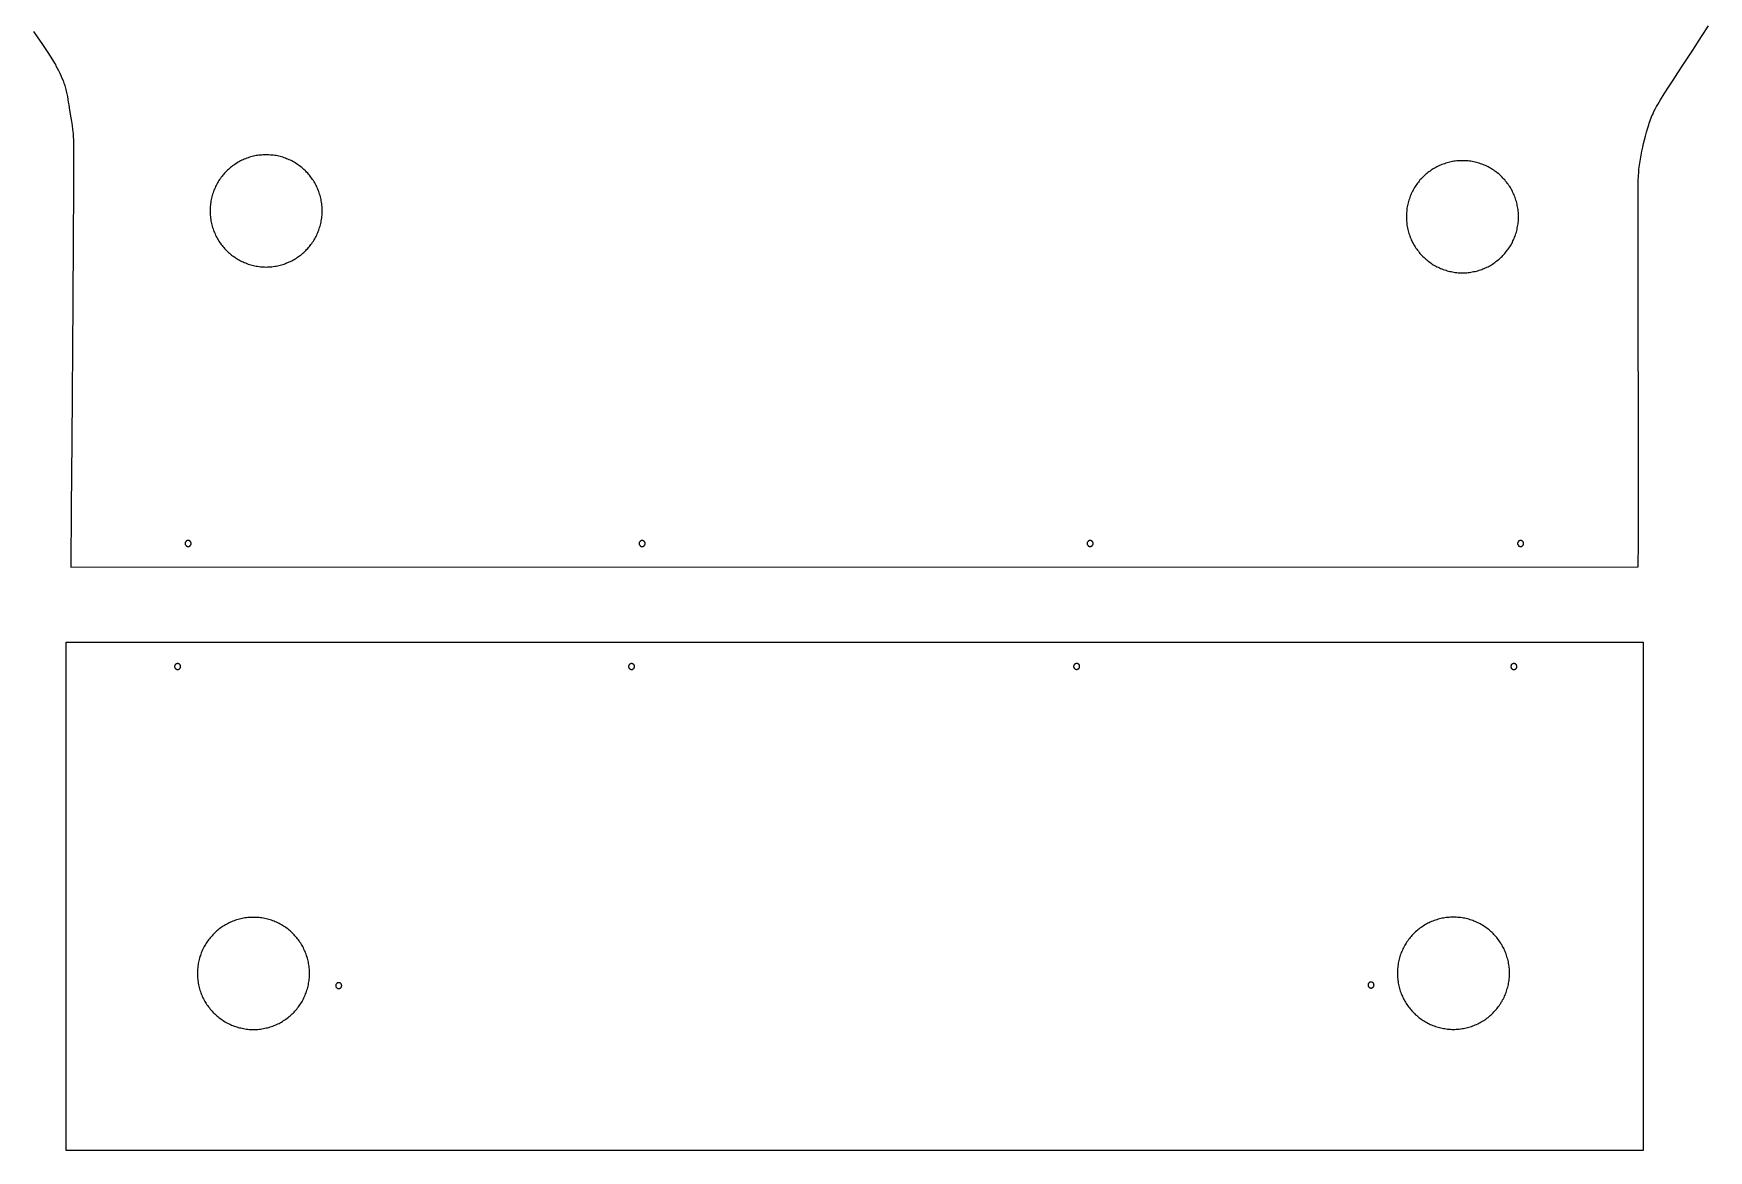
# Model space of a CAD drawing. Extents: x -1405 to 7310, y 1897 to 8577.
# Drawn here: x 669 to 1790, y 2165 to 2912 of the extents above; entities that cross this region are included whole.
import ezdxf

# ---------------------------------------------------------------- set-up
doc = ezdxf.new("R2010")
doc.units = 0
doc.layers.add('Default_Layer', color=1, linetype='CONTINUOUS')

msp = doc.modelspace()

# ---------------------------------------------------------------- linework, layer by layer
at = {"layer": 'Default_Layer'}
msp.add_lwpolyline([(669.5, 2913.4), (671.9, 2909.8), (675.4, 2904.7), (677.2, 2902), (679, 2899.4), (680.7, 2896.8), (682.2, 2894.4), (682.9, 2893.3), (683.5, 2892.3), (684.1, 2891.3), (684.5, 2890.5), (685.4, 2888.9), (686.2, 2887.3), (687, 2885.6), (687.8, 2884), (688.5, 2882.3), (689.2, 2880.6), (689.8, 2878.9), (690.1, 2878), (690.4, 2877.2), (690.7, 2876.3), (690.9, 2875.4), (691.1, 2874.5), (691.3, 2873.6), (691.7, 2871.8), (692.1, 2869.9), (692.4, 2868), (692.7, 2866.2), (693, 2864.3), (693.3, 2862.4), (694, 2858.2), (694.4, 2855.7), (694.8, 2853.2), (695.3, 2850.5), (695.6, 2847.8), (695.8, 2846.5), (695.9, 2845.2), (696, 2843.9), (696.1, 2842.6), (696.2, 2841.5), (696.2, 2839.3), (696.2, 2832.3), (696.2, 2821.8), (696.2, 2808.4), (696, 2774), (695.7, 2732.3), (695, 2639.6), (694.7, 2594.8), (694.5, 2555.2), (1743, 2555.3), (1743.1, 2571.9), (1743.1, 2589.7), (1743.1, 2627.8), (1743.1, 2667.1), (1743, 2705.2), (1742.9, 2768.1), (1742.9, 2788.1), (1742.9, 2794.1), (1742.9, 2797.2), (1742.9, 2800.1), (1742.9, 2803), (1742.9, 2805.9), (1742.9, 2808.8), (1742.9, 2811.7), (1743, 2814.6), (1743.1, 2816), (1743.2, 2817.4), (1743.3, 2818.7), (1743.4, 2820.1), (1743.5, 2821.4), (1743.7, 2822.7), (1744.1, 2825.4), (1744.5, 2828.1), (1745, 2830.7), (1745.5, 2833.4), (1746, 2836), (1746.6, 2838.5), (1747.2, 2841), (1747.9, 2843.5), (1748.6, 2846), (1749.3, 2848.4), (1750, 2850.9), (1750.4, 2852.1), (1750.8, 2853.3), (1751.3, 2854.5), (1751.7, 2855.7), (1752.2, 2856.9), (1752.7, 2858), (1753.2, 2859.2), (1753.7, 2860.4), (1754, 2861.1), (1754.5, 2862), (1755.2, 2863.2), (1756, 2864.5), (1758, 2867.8), (1760.4, 2871.7), (1763.2, 2876.1), (1766.3, 2880.8), (1769.5, 2885.8), (1772.9, 2890.9), (1779.5, 2901), (1785.4, 2910.1), (1790, 2917.1)], dxfattribs=at)
for points in [[(787.6, 2793.4), (787.6, 2792.5), (787.6, 2791.5), (787.7, 2790.6), (787.8, 2789.6), (787.9, 2788.7), (788, 2787.7), (788.2, 2786.8), (788.4, 2785.9), (788.6, 2785), (788.8, 2784.1), (789, 2783.2), (789.3, 2782.3), (789.6, 2781.4), (789.9, 2780.6), (790.2, 2779.7), (790.5, 2778.9), (790.9, 2778), (791.3, 2777.2), (791.7, 2776.4), (792.1, 2775.6), (792.6, 2774.8), (793, 2774), (793.5, 2773.2), (794, 2772.5), (794.5, 2771.7), (795, 2771), (795.6, 2770.3), (796.2, 2769.6), (796.7, 2768.9), (797.3, 2768.2), (797.9, 2767.6), (798.6, 2766.9), (799.2, 2766.3), (799.9, 2765.7), (800.6, 2765.1), (801.2, 2764.5), (801.9, 2763.9), (802.7, 2763.4), (803.4, 2762.9), (804.1, 2762.4), (804.9, 2761.9), (805.6, 2761.4), (806.4, 2760.9), (807.2, 2760.5), (808, 2760.1), (808.8, 2759.6), (809.7, 2759.3), (810.5, 2758.9), (811.3, 2758.6), (812.2, 2758.2), (813.1, 2757.9), (813.9, 2757.6), (814.8, 2757.4), (815.7, 2757.1), (816.6, 2756.9), (817.5, 2756.7), (818.5, 2756.5), (819.4, 2756.4), (820.3, 2756.3), (821.3, 2756.1), (822.2, 2756.1), (823.2, 2756), (824.1, 2756), (825.1, 2755.9), (826.1, 2756), (827, 2756), (828, 2756.1), (828.9, 2756.1), (829.9, 2756.3), (830.8, 2756.4), (831.7, 2756.5), (832.7, 2756.7), (833.6, 2756.9), (834.5, 2757.1), (835.4, 2757.4), (836.2, 2757.6), (837.1, 2757.9), (838, 2758.2), (838.8, 2758.6), (839.7, 2758.9), (840.5, 2759.3), (841.4, 2759.6), (842.2, 2760.1), (843, 2760.5), (843.8, 2760.9), (844.5, 2761.4), (845.3, 2761.9), (846.1, 2762.4), (846.8, 2762.9), (847.5, 2763.4), (848.2, 2763.9), (848.9, 2764.5), (849.6, 2765.1), (850.3, 2765.7), (851, 2766.3), (851.6, 2766.9), (852.2, 2767.6), (852.9, 2768.2), (853.4, 2768.9), (854, 2769.6), (854.6, 2770.3), (855.1, 2771), (855.7, 2771.7), (856.2, 2772.5), (856.7, 2773.2), (857.2, 2774), (857.6, 2774.8), (858.1, 2775.6), (858.5, 2776.4), (858.9, 2777.2), (859.3, 2778), (859.6, 2778.9), (860, 2779.7), (860.3, 2780.6), (860.6, 2781.4), (860.9, 2782.3), (861.2, 2783.2), (861.4, 2784.1), (861.6, 2785), (861.8, 2785.9), (862, 2786.8), (862.2, 2787.7), (862.3, 2788.7), (862.4, 2789.6), (862.5, 2790.6), (862.5, 2791.5), (862.6, 2792.5), (862.6, 2793.4), (862.6, 2794.4), (862.5, 2795.4), (862.5, 2796.3), (862.4, 2797.3), (862.3, 2798.2), (862.2, 2799.2), (862, 2800.1), (861.8, 2801), (861.6, 2801.9), (861.4, 2802.8), (861.2, 2803.7), (860.9, 2804.6), (860.6, 2805.5), (860.3, 2806.3), (860, 2807.2), (859.6, 2808), (859.3, 2808.9), (858.9, 2809.7), (858.5, 2810.5), (858.1, 2811.3), (857.6, 2812.1), (857.2, 2812.9), (856.7, 2813.7), (856.2, 2814.4), (855.7, 2815.2), (855.1, 2815.9), (854.6, 2816.6), (854, 2817.3), (853.4, 2818), (852.9, 2818.7), (852.2, 2819.3), (851.6, 2820), (851, 2820.6), (850.3, 2821.2), (849.6, 2821.8), (848.9, 2822.4), (848.2, 2823), (847.5, 2823.5), (846.8, 2824), (846.1, 2824.5), (845.3, 2825), (844.5, 2825.5), (843.8, 2826), (843, 2826.4), (842.2, 2826.8), (841.4, 2827.3), (840.5, 2827.6), (839.7, 2828), (838.8, 2828.3), (838, 2828.7), (837.1, 2829), (836.2, 2829.3), (835.4, 2829.5), (834.5, 2829.8), (833.6, 2830), (832.7, 2830.2), (831.7, 2830.4), (830.8, 2830.5), (829.9, 2830.6), (828.9, 2830.8), (828, 2830.8), (827, 2830.9), (826.1, 2830.9), (825.1, 2830.9), (824.1, 2830.9), (823.2, 2830.9), (822.2, 2830.8), (821.3, 2830.8), (820.3, 2830.6), (819.4, 2830.5), (818.5, 2830.4), (817.5, 2830.2), (816.6, 2830), (815.7, 2829.8), (814.8, 2829.5), (813.9, 2829.3), (813.1, 2829), (812.2, 2828.7), (811.3, 2828.3), (810.5, 2828), (809.7, 2827.6), (808.8, 2827.3), (808, 2826.8), (807.2, 2826.4), (806.4, 2826), (805.6, 2825.5), (804.9, 2825), (804.1, 2824.5), (803.4, 2824), (802.7, 2823.5), (801.9, 2823), (801.2, 2822.4), (800.6, 2821.8), (799.9, 2821.2), (799.2, 2820.6), (798.6, 2820), (797.9, 2819.3), (797.3, 2818.7), (796.7, 2818), (796.2, 2817.3), (795.6, 2816.6), (795, 2815.9), (794.5, 2815.2), (794, 2814.4), (793.5, 2813.7), (793, 2812.9), (792.6, 2812.1), (792.1, 2811.3), (791.7, 2810.5), (791.3, 2809.7), (790.9, 2808.9), (790.5, 2808), (790.2, 2807.2), (789.9, 2806.3), (789.6, 2805.5), (789.3, 2804.6), (789, 2803.7), (788.8, 2802.8), (788.6, 2801.9), (788.4, 2801), (788.2, 2800.1), (788, 2799.2), (787.9, 2798.2), (787.8, 2797.3), (787.7, 2796.3), (787.6, 2795.4), (787.6, 2794.4), (787.6, 2793.4)], [(1587.9, 2789.5), (1587.9, 2788.5), (1587.9, 2787.6), (1588, 2786.6), (1588.1, 2785.7), (1588.2, 2784.7), (1588.3, 2783.8), (1588.5, 2782.9), (1588.7, 2782), (1588.9, 2781), (1589.1, 2780.1), (1589.3, 2779.2), (1589.6, 2778.4), (1589.9, 2777.5), (1590.2, 2776.6), (1590.5, 2775.8), (1590.8, 2774.9), (1591.2, 2774.1), (1591.6, 2773.3), (1592, 2772.4), (1592.4, 2771.6), (1592.9, 2770.8), (1593.3, 2770.1), (1593.8, 2769.3), (1594.3, 2768.5), (1594.8, 2767.8), (1595.3, 2767.1), (1595.9, 2766.4), (1596.5, 2765.7), (1597, 2765), (1597.6, 2764.3), (1598.2, 2763.6), (1598.9, 2763), (1599.5, 2762.4), (1600.2, 2761.8), (1600.9, 2761.2), (1601.5, 2760.6), (1602.2, 2760), (1603, 2759.5), (1603.7, 2758.9), (1604.4, 2758.4), (1605.2, 2757.9), (1605.9, 2757.4), (1606.7, 2757), (1607.5, 2756.5), (1608.3, 2756.1), (1609.1, 2755.7), (1610, 2755.3), (1610.8, 2755), (1611.6, 2754.6), (1612.5, 2754.3), (1613.4, 2754), (1614.2, 2753.7), (1615.1, 2753.4), (1616, 2753.2), (1616.9, 2753), (1617.8, 2752.8), (1618.8, 2752.6), (1619.7, 2752.4), (1620.6, 2752.3), (1621.6, 2752.2), (1622.5, 2752.1), (1623.5, 2752.1), (1624.4, 2752), (1625.4, 2752), (1626.4, 2752), (1627.3, 2752.1), (1628.3, 2752.1), (1629.2, 2752.2), (1630.2, 2752.3), (1631.1, 2752.4), (1632, 2752.6), (1632.9, 2752.8), (1633.9, 2753), (1634.8, 2753.2), (1635.7, 2753.4), (1636.5, 2753.7), (1637.4, 2754), (1638.3, 2754.3), (1639.1, 2754.6), (1640, 2755), (1640.8, 2755.3), (1641.6, 2755.7), (1642.5, 2756.1), (1643.3, 2756.5), (1644.1, 2757), (1644.8, 2757.4), (1645.6, 2757.9), (1646.4, 2758.4), (1647.1, 2758.9), (1647.8, 2759.5), (1648.5, 2760), (1649.2, 2760.6), (1649.9, 2761.2), (1650.6, 2761.8), (1651.3, 2762.4), (1651.9, 2763), (1652.5, 2763.6), (1653.1, 2764.3), (1653.7, 2765), (1654.3, 2765.7), (1654.9, 2766.4), (1655.4, 2767.1), (1656, 2767.8), (1656.5, 2768.5), (1657, 2769.3), (1657.5, 2770.1), (1657.9, 2770.8), (1658.4, 2771.6), (1658.8, 2772.4), (1659.2, 2773.3), (1659.6, 2774.1), (1659.9, 2774.9), (1660.3, 2775.8), (1660.6, 2776.6), (1660.9, 2777.5), (1661.2, 2778.4), (1661.5, 2779.2), (1661.7, 2780.1), (1661.9, 2781), (1662.1, 2782), (1662.3, 2782.9), (1662.5, 2783.8), (1662.6, 2784.7), (1662.7, 2785.7), (1662.8, 2786.6), (1662.8, 2787.6), (1662.9, 2788.5), (1662.9, 2789.5), (1662.9, 2790.5), (1662.8, 2791.4), (1662.8, 2792.4), (1662.7, 2793.3), (1662.6, 2794.3), (1662.5, 2795.2), (1662.3, 2796.1), (1662.1, 2797.1), (1661.9, 2798), (1661.7, 2798.9), (1661.5, 2799.8), (1661.2, 2800.7), (1660.9, 2801.5), (1660.6, 2802.4), (1660.3, 2803.3), (1659.9, 2804.1), (1659.6, 2804.9), (1659.2, 2805.8), (1658.8, 2806.6), (1658.4, 2807.4), (1657.9, 2808.2), (1657.5, 2809), (1657, 2809.7), (1656.5, 2810.5), (1656, 2811.2), (1655.4, 2811.9), (1654.9, 2812.7), (1654.3, 2813.4), (1653.7, 2814.1), (1653.1, 2814.7), (1652.5, 2815.4), (1651.9, 2816), (1651.3, 2816.7), (1650.6, 2817.3), (1649.9, 2817.9), (1649.2, 2818.4), (1648.5, 2819), (1647.8, 2819.6), (1647.1, 2820.1), (1646.4, 2820.6), (1645.6, 2821.1), (1644.8, 2821.6), (1644.1, 2822), (1643.3, 2822.5), (1642.5, 2822.9), (1641.6, 2823.3), (1640.8, 2823.7), (1640, 2824.1), (1639.1, 2824.4), (1638.3, 2824.7), (1637.4, 2825), (1636.5, 2825.3), (1635.7, 2825.6), (1634.8, 2825.8), (1633.9, 2826.1), (1632.9, 2826.2), (1632, 2826.4), (1631.1, 2826.6), (1630.2, 2826.7), (1629.2, 2826.8), (1628.3, 2826.9), (1627.3, 2827), (1626.4, 2827), (1625.4, 2827), (1624.4, 2827), (1623.5, 2827), (1622.5, 2826.9), (1621.6, 2826.8), (1620.6, 2826.7), (1619.7, 2826.6), (1618.8, 2826.4), (1617.8, 2826.2), (1616.9, 2826.1), (1616, 2825.8), (1615.1, 2825.6), (1614.2, 2825.3), (1613.4, 2825), (1612.5, 2824.7), (1611.6, 2824.4), (1610.8, 2824.1), (1610, 2823.7), (1609.1, 2823.3), (1608.3, 2822.9), (1607.5, 2822.5), (1606.7, 2822), (1605.9, 2821.6), (1605.2, 2821.1), (1604.4, 2820.6), (1603.7, 2820.1), (1603, 2819.6), (1602.2, 2819), (1601.5, 2818.4), (1600.9, 2817.9), (1600.2, 2817.3), (1599.5, 2816.7), (1598.9, 2816), (1598.2, 2815.4), (1597.6, 2814.7), (1597, 2814.1), (1596.5, 2813.4), (1595.9, 2812.7), (1595.3, 2811.9), (1594.8, 2811.2), (1594.3, 2810.5), (1593.8, 2809.7), (1593.3, 2809), (1592.9, 2808.2), (1592.4, 2807.4), (1592, 2806.6), (1591.6, 2805.8), (1591.2, 2804.9), (1590.8, 2804.1), (1590.5, 2803.3), (1590.2, 2802.4), (1589.9, 2801.5), (1589.6, 2800.7), (1589.3, 2799.8), (1589.1, 2798.9), (1588.9, 2798), (1588.7, 2797.1), (1588.5, 2796.1), (1588.3, 2795.2), (1588.2, 2794.3), (1588.1, 2793.3), (1588, 2792.4), (1587.9, 2791.4), (1587.9, 2790.5), (1587.9, 2789.5)], [(770.9, 2571), (770.9, 2570.8), (771, 2570.6), (771, 2570.4), (771.1, 2570.2), (771.2, 2570), (771.3, 2569.9), (771.4, 2569.7), (771.5, 2569.6), (771.7, 2569.5), (771.8, 2569.3), (772, 2569.2), (772.2, 2569.2), (772.3, 2569.1), (772.5, 2569), (772.7, 2569), (772.9, 2569), (773.1, 2569), (773.3, 2569), (773.5, 2569.1), (773.7, 2569.2), (773.9, 2569.2), (774, 2569.3), (774.2, 2569.5), (774.3, 2569.6), (774.5, 2569.7), (774.6, 2569.9), (774.7, 2570), (774.8, 2570.2), (774.8, 2570.4), (774.9, 2570.6), (774.9, 2570.8), (774.9, 2571), (774.9, 2571.2), (774.9, 2571.4), (774.8, 2571.6), (774.8, 2571.8), (774.7, 2572), (774.6, 2572.1), (774.5, 2572.3), (774.3, 2572.4), (774.2, 2572.5), (774, 2572.7), (773.9, 2572.8), (773.7, 2572.8), (773.5, 2572.9), (773.3, 2573), (773.1, 2573), (772.9, 2573), (772.7, 2573), (772.5, 2573), (772.3, 2572.9), (772.2, 2572.8), (772, 2572.8), (771.8, 2572.7), (771.7, 2572.5), (771.5, 2572.4), (771.4, 2572.3), (771.3, 2572.1), (771.2, 2572), (771.1, 2571.8), (771, 2571.6), (771, 2571.4), (770.9, 2571.2), (770.9, 2571)], [(1074.6, 2571), (1074.6, 2570.8), (1074.7, 2570.6), (1074.7, 2570.4), (1074.8, 2570.2), (1074.9, 2570), (1075, 2569.9), (1075.1, 2569.7), (1075.2, 2569.6), (1075.3, 2569.4), (1075.5, 2569.3), (1075.7, 2569.2), (1075.8, 2569.1), (1076, 2569.1), (1076.2, 2569), (1076.4, 2569), (1076.6, 2569), (1076.8, 2569), (1077, 2569), (1077.2, 2569.1), (1077.4, 2569.1), (1077.6, 2569.2), (1077.7, 2569.3), (1077.9, 2569.4), (1078, 2569.6), (1078.2, 2569.7), (1078.3, 2569.9), (1078.4, 2570), (1078.5, 2570.2), (1078.5, 2570.4), (1078.6, 2570.6), (1078.6, 2570.8), (1078.6, 2571), (1078.6, 2571.2), (1078.6, 2571.4), (1078.5, 2571.6), (1078.5, 2571.8), (1078.4, 2571.9), (1078.3, 2572.1), (1078.2, 2572.3), (1078, 2572.4), (1077.9, 2572.5), (1077.7, 2572.6), (1077.6, 2572.7), (1077.4, 2572.8), (1077.2, 2572.9), (1077, 2572.9), (1076.8, 2573), (1076.6, 2573), (1076.4, 2573), (1076.2, 2572.9), (1076, 2572.9), (1075.8, 2572.8), (1075.7, 2572.7), (1075.5, 2572.6), (1075.3, 2572.5), (1075.2, 2572.4), (1075.1, 2572.3), (1075, 2572.1), (1074.9, 2571.9), (1074.8, 2571.8), (1074.7, 2571.6), (1074.7, 2571.4), (1074.6, 2571.2), (1074.6, 2571)], [(1374.3, 2571), (1374.3, 2570.8), (1374.4, 2570.6), (1374.4, 2570.4), (1374.5, 2570.2), (1374.6, 2570), (1374.7, 2569.9), (1374.8, 2569.7), (1374.9, 2569.6), (1375, 2569.5), (1375.2, 2569.3), (1375.4, 2569.2), (1375.5, 2569.2), (1375.7, 2569.1), (1375.9, 2569), (1376.1, 2569), (1376.3, 2569), (1376.5, 2569), (1376.7, 2569), (1376.9, 2569.1), (1377.1, 2569.2), (1377.3, 2569.2), (1377.4, 2569.3), (1377.6, 2569.5), (1377.7, 2569.6), (1377.9, 2569.7), (1378, 2569.9), (1378.1, 2570), (1378.2, 2570.2), (1378.2, 2570.4), (1378.3, 2570.6), (1378.3, 2570.8), (1378.3, 2571), (1378.3, 2571.2), (1378.3, 2571.4), (1378.2, 2571.6), (1378.2, 2571.8), (1378.1, 2572), (1378, 2572.1), (1377.9, 2572.3), (1377.7, 2572.4), (1377.6, 2572.5), (1377.4, 2572.7), (1377.3, 2572.8), (1377.1, 2572.8), (1376.9, 2572.9), (1376.7, 2573), (1376.5, 2573), (1376.3, 2573), (1376.1, 2573), (1375.9, 2573), (1375.7, 2572.9), (1375.5, 2572.8), (1375.4, 2572.8), (1375.2, 2572.7), (1375, 2572.5), (1374.9, 2572.4), (1374.8, 2572.3), (1374.7, 2572.1), (1374.6, 2572), (1374.5, 2571.8), (1374.4, 2571.6), (1374.4, 2571.4), (1374.3, 2571.2), (1374.3, 2571)], [(1662.3, 2571), (1662.3, 2570.8), (1662.4, 2570.6), (1662.4, 2570.4), (1662.5, 2570.2), (1662.6, 2570), (1662.7, 2569.9), (1662.8, 2569.7), (1662.9, 2569.6), (1663, 2569.5), (1663.2, 2569.3), (1663.4, 2569.2), (1663.5, 2569.2), (1663.7, 2569.1), (1663.9, 2569), (1664.1, 2569), (1664.3, 2569), (1664.5, 2569), (1664.7, 2569), (1664.9, 2569.1), (1665.1, 2569.2), (1665.3, 2569.2), (1665.4, 2569.3), (1665.6, 2569.5), (1665.7, 2569.6), (1665.9, 2569.7), (1666, 2569.9), (1666.1, 2570), (1666.2, 2570.2), (1666.2, 2570.4), (1666.3, 2570.6), (1666.3, 2570.8), (1666.3, 2571), (1666.3, 2571.2), (1666.3, 2571.4), (1666.2, 2571.6), (1666.2, 2571.8), (1666.1, 2572), (1666, 2572.1), (1665.9, 2572.3), (1665.7, 2572.4), (1665.6, 2572.5), (1665.4, 2572.7), (1665.3, 2572.8), (1665.1, 2572.8), (1664.9, 2572.9), (1664.7, 2573), (1664.5, 2573), (1664.3, 2573), (1664.1, 2573), (1663.9, 2573), (1663.7, 2572.9), (1663.5, 2572.8), (1663.4, 2572.8), (1663.2, 2572.7), (1663, 2572.5), (1662.9, 2572.4), (1662.8, 2572.3), (1662.7, 2572.1), (1662.6, 2572), (1662.5, 2571.8), (1662.4, 2571.6), (1662.4, 2571.4), (1662.3, 2571.2), (1662.3, 2571)], [(1746.3, 2505.1), (1746.3, 2165.1), (691.3, 2165.1), (691.3, 2505.1), (1746.3, 2505.1)], [(767.9, 2488.7), (767.9, 2488.9), (767.8, 2489.1), (767.8, 2489.3), (767.7, 2489.5), (767.6, 2489.7), (767.5, 2489.8), (767.4, 2490), (767.3, 2490.1), (767.1, 2490.3), (767, 2490.4), (766.8, 2490.5), (766.7, 2490.6), (766.5, 2490.6), (766.3, 2490.7), (766.1, 2490.7), (765.9, 2490.7), (765.7, 2490.7), (765.5, 2490.7), (765.3, 2490.6), (765.1, 2490.6), (764.9, 2490.5), (764.8, 2490.4), (764.6, 2490.3), (764.5, 2490.1), (764.3, 2490), (764.2, 2489.8), (764.1, 2489.7), (764, 2489.5), (764, 2489.3), (763.9, 2489.1), (763.9, 2488.9), (763.9, 2488.7), (763.9, 2488.5), (763.9, 2488.3), (764, 2488.1), (764, 2488), (764.1, 2487.8), (764.2, 2487.6), (764.3, 2487.5), (764.5, 2487.3), (764.6, 2487.2), (764.8, 2487.1), (764.9, 2487), (765.1, 2486.9), (765.3, 2486.8), (765.5, 2486.8), (765.7, 2486.7), (765.9, 2486.7), (766.1, 2486.7), (766.3, 2486.8), (766.5, 2486.8), (766.7, 2486.9), (766.8, 2487), (767, 2487.1), (767.1, 2487.2), (767.3, 2487.3), (767.4, 2487.5), (767.5, 2487.6), (767.6, 2487.8), (767.7, 2488), (767.8, 2488.1), (767.8, 2488.3), (767.9, 2488.5), (767.9, 2488.7)], [(1071.6, 2488.7), (1071.6, 2488.9), (1071.5, 2489.1), (1071.5, 2489.3), (1071.4, 2489.5), (1071.3, 2489.7), (1071.2, 2489.8), (1071.1, 2490), (1071, 2490.1), (1070.9, 2490.3), (1070.7, 2490.4), (1070.5, 2490.5), (1070.4, 2490.6), (1070.2, 2490.6), (1070, 2490.7), (1069.8, 2490.7), (1069.6, 2490.7), (1069.4, 2490.7), (1069.2, 2490.7), (1069, 2490.6), (1068.8, 2490.6), (1068.6, 2490.5), (1068.5, 2490.4), (1068.3, 2490.3), (1068.2, 2490.1), (1068, 2490), (1067.9, 2489.8), (1067.8, 2489.7), (1067.7, 2489.5), (1067.7, 2489.3), (1067.6, 2489.1), (1067.6, 2488.9), (1067.6, 2488.7), (1067.6, 2488.5), (1067.6, 2488.3), (1067.7, 2488.1), (1067.7, 2488), (1067.8, 2487.8), (1067.9, 2487.6), (1068, 2487.5), (1068.2, 2487.3), (1068.3, 2487.2), (1068.5, 2487.1), (1068.6, 2487), (1068.8, 2486.9), (1069, 2486.8), (1069.2, 2486.8), (1069.4, 2486.7), (1069.6, 2486.7), (1069.8, 2486.7), (1070, 2486.8), (1070.2, 2486.8), (1070.4, 2486.9), (1070.5, 2487), (1070.7, 2487.1), (1070.9, 2487.2), (1071, 2487.3), (1071.1, 2487.5), (1071.2, 2487.6), (1071.3, 2487.8), (1071.4, 2488), (1071.5, 2488.1), (1071.5, 2488.3), (1071.6, 2488.5), (1071.6, 2488.7)], [(1369.3, 2488.8), (1369.3, 2489), (1369.3, 2489.2), (1369.2, 2489.4), (1369.2, 2489.6), (1369.1, 2489.8), (1369, 2489.9), (1368.9, 2490.1), (1368.7, 2490.2), (1368.6, 2490.3), (1368.4, 2490.5), (1368.3, 2490.6), (1368.1, 2490.6), (1367.9, 2490.7), (1367.7, 2490.8), (1367.5, 2490.8), (1367.3, 2490.8), (1367.1, 2490.8), (1366.9, 2490.8), (1366.7, 2490.7), (1366.5, 2490.6), (1366.4, 2490.6), (1366.2, 2490.5), (1366, 2490.3), (1365.9, 2490.2), (1365.8, 2490.1), (1365.7, 2489.9), (1365.6, 2489.8), (1365.5, 2489.6), (1365.4, 2489.4), (1365.4, 2489.2), (1365.3, 2489), (1365.3, 2488.8), (1365.3, 2488.6), (1365.4, 2488.4), (1365.4, 2488.2), (1365.5, 2488), (1365.6, 2487.8), (1365.7, 2487.7), (1365.8, 2487.5), (1365.9, 2487.4), (1366, 2487.3), (1366.2, 2487.1), (1366.4, 2487), (1366.5, 2487), (1366.7, 2486.9), (1366.9, 2486.8), (1367.1, 2486.8), (1367.3, 2486.8), (1367.5, 2486.8), (1367.7, 2486.8), (1367.9, 2486.9), (1368.1, 2487), (1368.3, 2487), (1368.4, 2487.1), (1368.6, 2487.3), (1368.7, 2487.4), (1368.9, 2487.5), (1369, 2487.7), (1369.1, 2487.8), (1369.2, 2488), (1369.2, 2488.2), (1369.3, 2488.4), (1369.3, 2488.6), (1369.3, 2488.8)], [(1661.8, 2488.7), (1661.8, 2488.9), (1661.8, 2489.1), (1661.7, 2489.3), (1661.6, 2489.5), (1661.6, 2489.7), (1661.5, 2489.8), (1661.3, 2490), (1661.2, 2490.1), (1661.1, 2490.2), (1660.9, 2490.4), (1660.8, 2490.5), (1660.6, 2490.5), (1660.4, 2490.6), (1660.2, 2490.7), (1660, 2490.7), (1659.8, 2490.7), (1659.6, 2490.7), (1659.4, 2490.7), (1659.2, 2490.6), (1659, 2490.5), (1658.8, 2490.5), (1658.7, 2490.4), (1658.5, 2490.2), (1658.4, 2490.1), (1658.3, 2490), (1658.1, 2489.8), (1658, 2489.7), (1658, 2489.5), (1657.9, 2489.3), (1657.8, 2489.1), (1657.8, 2488.9), (1657.8, 2488.7), (1657.8, 2488.5), (1657.8, 2488.3), (1657.9, 2488.1), (1658, 2487.9), (1658, 2487.8), (1658.1, 2487.6), (1658.3, 2487.4), (1658.4, 2487.3), (1658.5, 2487.2), (1658.7, 2487), (1658.8, 2486.9), (1659, 2486.9), (1659.2, 2486.8), (1659.4, 2486.7), (1659.6, 2486.7), (1659.8, 2486.7), (1660, 2486.7), (1660.2, 2486.7), (1660.4, 2486.8), (1660.6, 2486.9), (1660.8, 2486.9), (1660.9, 2487), (1661.1, 2487.2), (1661.2, 2487.3), (1661.3, 2487.4), (1661.5, 2487.6), (1661.6, 2487.8), (1661.6, 2487.9), (1661.7, 2488.1), (1661.8, 2488.3), (1661.8, 2488.5), (1661.8, 2488.7)], [(854.1, 2283.5), (854.1, 2284.5), (854.1, 2285.4), (854, 2286.4), (853.9, 2287.3), (853.8, 2288.3), (853.7, 2289.2), (853.5, 2290.1), (853.4, 2291.1), (853.2, 2292), (852.9, 2292.9), (852.7, 2293.8), (852.4, 2294.7), (852.2, 2295.5), (851.9, 2296.4), (851.5, 2297.3), (851.2, 2298.1), (850.8, 2298.9), (850.4, 2299.8), (850, 2300.6), (849.6, 2301.4), (849.2, 2302.2), (848.7, 2302.9), (848.2, 2303.7), (847.7, 2304.5), (847.2, 2305.2), (846.7, 2305.9), (846.1, 2306.7), (845.6, 2307.4), (845, 2308), (844.4, 2308.7), (843.8, 2309.4), (843.1, 2310), (842.5, 2310.6), (841.8, 2311.3), (841.2, 2311.9), (840.5, 2312.4), (839.8, 2313), (839.1, 2313.6), (838.3, 2314.1), (837.6, 2314.6), (836.8, 2315.1), (836.1, 2315.6), (835.3, 2316), (834.5, 2316.5), (833.7, 2316.9), (832.9, 2317.3), (832.1, 2317.7), (831.2, 2318.1), (830.4, 2318.4), (829.5, 2318.7), (828.7, 2319), (827.8, 2319.3), (826.9, 2319.6), (826, 2319.8), (825.1, 2320), (824.2, 2320.2), (823.3, 2320.4), (822.3, 2320.6), (821.4, 2320.7), (820.5, 2320.8), (819.5, 2320.9), (818.6, 2321), (817.6, 2321), (816.6, 2321), (815.7, 2321), (814.7, 2321), (813.7, 2320.9), (812.8, 2320.8), (811.9, 2320.7), (810.9, 2320.6), (810, 2320.4), (809.1, 2320.2), (808.2, 2320), (807.3, 2319.8), (806.4, 2319.6), (805.5, 2319.3), (804.6, 2319), (803.7, 2318.7), (802.9, 2318.4), (802, 2318.1), (801.2, 2317.7), (800.4, 2317.3), (799.6, 2316.9), (798.8, 2316.5), (798, 2316), (797.2, 2315.6), (796.4, 2315.1), (795.7, 2314.6), (794.9, 2314.1), (794.2, 2313.6), (793.5, 2313), (792.8, 2312.4), (792.1, 2311.9), (791.4, 2311.3), (790.8, 2310.6), (790.1, 2310), (789.5, 2309.4), (788.9, 2308.7), (788.3, 2308), (787.7, 2307.4), (787.1, 2306.7), (786.6, 2305.9), (786, 2305.2), (785.5, 2304.5), (785, 2303.7), (784.6, 2302.9), (784.1, 2302.2), (783.7, 2301.4), (783.2, 2300.6), (782.8, 2299.8), (782.4, 2298.9), (782.1, 2298.1), (781.7, 2297.3), (781.4, 2296.4), (781.1, 2295.5), (780.8, 2294.7), (780.6, 2293.8), (780.3, 2292.9), (780.1, 2292), (779.9, 2291.1), (779.7, 2290.1), (779.6, 2289.2), (779.4, 2288.3), (779.3, 2287.3), (779.2, 2286.4), (779.2, 2285.4), (779.1, 2284.5), (779.1, 2283.5), (779.1, 2282.5), (779.2, 2281.6), (779.2, 2280.6), (779.3, 2279.7), (779.4, 2278.7), (779.6, 2277.8), (779.7, 2276.9), (779.9, 2275.9), (780.1, 2275), (780.3, 2274.1), (780.6, 2273.2), (780.8, 2272.4), (781.1, 2271.5), (781.4, 2270.6), (781.7, 2269.8), (782.1, 2268.9), (782.4, 2268.1), (782.8, 2267.2), (783.2, 2266.4), (783.7, 2265.6), (784.1, 2264.8), (784.6, 2264.1), (785, 2263.3), (785.5, 2262.5), (786, 2261.8), (786.6, 2261.1), (787.1, 2260.4), (787.7, 2259.6), (788.3, 2259), (788.9, 2258.3), (789.5, 2257.6), (790.1, 2257), (790.8, 2256.4), (791.4, 2255.7), (792.1, 2255.1), (792.8, 2254.6), (793.5, 2254), (794.2, 2253.5), (794.9, 2252.9), (795.7, 2252.4), (796.4, 2251.9), (797.2, 2251.4), (798, 2251), (798.8, 2250.5), (799.6, 2250.1), (800.4, 2249.7), (801.2, 2249.3), (802, 2248.9), (802.9, 2248.6), (803.7, 2248.3), (804.6, 2248), (805.5, 2247.7), (806.4, 2247.4), (807.3, 2247.2), (808.2, 2247), (809.1, 2246.8), (810, 2246.6), (810.9, 2246.4), (811.9, 2246.3), (812.8, 2246.2), (813.7, 2246.1), (814.7, 2246.1), (815.7, 2246), (816.6, 2246), (817.6, 2246), (818.6, 2246.1), (819.5, 2246.1), (820.5, 2246.2), (821.4, 2246.3), (822.3, 2246.4), (823.3, 2246.6), (824.2, 2246.8), (825.1, 2247), (826, 2247.2), (826.9, 2247.4), (827.8, 2247.7), (828.7, 2248), (829.5, 2248.3), (830.4, 2248.6), (831.2, 2248.9), (832.1, 2249.3), (832.9, 2249.7), (833.7, 2250.1), (834.5, 2250.5), (835.3, 2251), (836.1, 2251.4), (836.8, 2251.9), (837.6, 2252.4), (838.3, 2252.9), (839.1, 2253.5), (839.8, 2254), (840.5, 2254.6), (841.2, 2255.1), (841.8, 2255.7), (842.5, 2256.4), (843.1, 2257), (843.8, 2257.6), (844.4, 2258.3), (845, 2259), (845.6, 2259.6), (846.1, 2260.4), (846.7, 2261.1), (847.2, 2261.8), (847.7, 2262.5), (848.2, 2263.3), (848.7, 2264.1), (849.2, 2264.8), (849.6, 2265.6), (850, 2266.4), (850.4, 2267.2), (850.8, 2268.1), (851.2, 2268.9), (851.5, 2269.8), (851.9, 2270.6), (852.2, 2271.5), (852.4, 2272.4), (852.7, 2273.2), (852.9, 2274.1), (853.2, 2275), (853.4, 2275.9), (853.5, 2276.9), (853.7, 2277.8), (853.8, 2278.7), (853.9, 2279.7), (854, 2280.6), (854.1, 2281.6), (854.1, 2282.5), (854.1, 2283.5)], [(1656.9, 2283.6), (1656.9, 2284.6), (1656.8, 2285.6), (1656.8, 2286.5), (1656.7, 2287.5), (1656.6, 2288.4), (1656.4, 2289.3), (1656.3, 2290.3), (1656.1, 2291.2), (1655.9, 2292.1), (1655.7, 2293), (1655.4, 2293.9), (1655.2, 2294.8), (1654.9, 2295.7), (1654.6, 2296.5), (1654.3, 2297.4), (1653.9, 2298.2), (1653.5, 2299.1), (1653.2, 2299.9), (1652.8, 2300.7), (1652.3, 2301.5), (1651.9, 2302.3), (1651.4, 2303.1), (1651, 2303.8), (1650.5, 2304.6), (1649.9, 2305.3), (1649.4, 2306.1), (1648.9, 2306.8), (1648.3, 2307.5), (1647.7, 2308.2), (1647.1, 2308.8), (1646.5, 2309.5), (1645.9, 2310.1), (1645.2, 2310.8), (1644.6, 2311.4), (1643.9, 2312), (1643.2, 2312.6), (1642.5, 2313.1), (1641.8, 2313.7), (1641.1, 2314.2), (1640.3, 2314.7), (1639.6, 2315.2), (1638.8, 2315.7), (1638, 2316.2), (1637.2, 2316.6), (1636.4, 2317), (1635.6, 2317.4), (1634.8, 2317.8), (1634, 2318.2), (1633.1, 2318.5), (1632.3, 2318.9), (1631.4, 2319.2), (1630.5, 2319.4), (1629.6, 2319.7), (1628.7, 2319.9), (1627.8, 2320.2), (1626.9, 2320.4), (1626, 2320.5), (1625.1, 2320.7), (1624.1, 2320.8), (1623.2, 2320.9), (1622.2, 2321), (1621.3, 2321.1), (1620.3, 2321.1), (1619.4, 2321.1), (1618.4, 2321.1), (1617.4, 2321.1), (1616.5, 2321), (1615.5, 2320.9), (1614.6, 2320.8), (1613.7, 2320.7), (1612.7, 2320.5), (1611.8, 2320.4), (1610.9, 2320.2), (1610, 2319.9), (1609.1, 2319.7), (1608.2, 2319.4), (1607.3, 2319.2), (1606.5, 2318.9), (1605.6, 2318.5), (1604.8, 2318.2), (1603.9, 2317.8), (1603.1, 2317.4), (1602.3, 2317), (1601.5, 2316.6), (1600.7, 2316.2), (1599.9, 2315.7), (1599.2, 2315.2), (1598.4, 2314.7), (1597.7, 2314.2), (1596.9, 2313.7), (1596.2, 2313.1), (1595.5, 2312.6), (1594.8, 2312), (1594.1, 2311.4), (1593.5, 2310.8), (1592.8, 2310.1), (1592.2, 2309.5), (1591.6, 2308.8), (1591, 2308.2), (1590.4, 2307.5), (1589.9, 2306.8), (1589.3, 2306.1), (1588.8, 2305.3), (1588.3, 2304.6), (1587.8, 2303.8), (1587.3, 2303.1), (1586.8, 2302.3), (1586.4, 2301.5), (1586, 2300.7), (1585.6, 2299.9), (1585.2, 2299.1), (1584.8, 2298.2), (1584.5, 2297.4), (1584.1, 2296.5), (1583.8, 2295.7), (1583.5, 2294.8), (1583.3, 2293.9), (1583, 2293), (1582.8, 2292.1), (1582.6, 2291.2), (1582.4, 2290.3), (1582.3, 2289.3), (1582.2, 2288.4), (1582.1, 2287.5), (1582, 2286.5), (1581.9, 2285.6), (1581.9, 2284.6), (1581.9, 2283.6), (1581.9, 2282.7), (1581.9, 2281.7), (1582, 2280.7), (1582.1, 2279.8), (1582.2, 2278.9), (1582.3, 2277.9), (1582.4, 2277), (1582.6, 2276.1), (1582.8, 2275.2), (1583, 2274.3), (1583.3, 2273.4), (1583.5, 2272.5), (1583.8, 2271.6), (1584.1, 2270.7), (1584.5, 2269.9), (1584.8, 2269), (1585.2, 2268.2), (1585.6, 2267.4), (1586, 2266.6), (1586.4, 2265.8), (1586.8, 2265), (1587.3, 2264.2), (1587.8, 2263.4), (1588.3, 2262.7), (1588.8, 2261.9), (1589.3, 2261.2), (1589.9, 2260.5), (1590.4, 2259.8), (1591, 2259.1), (1591.6, 2258.4), (1592.2, 2257.8), (1592.8, 2257.1), (1593.5, 2256.5), (1594.1, 2255.9), (1594.8, 2255.3), (1595.5, 2254.7), (1596.2, 2254.1), (1596.9, 2253.6), (1597.7, 2253), (1598.4, 2252.5), (1599.2, 2252), (1599.9, 2251.6), (1600.7, 2251.1), (1601.5, 2250.7), (1602.3, 2250.2), (1603.1, 2249.8), (1603.9, 2249.4), (1604.8, 2249.1), (1605.6, 2248.7), (1606.5, 2248.4), (1607.3, 2248.1), (1608.2, 2247.8), (1609.1, 2247.5), (1610, 2247.3), (1610.9, 2247.1), (1611.8, 2246.9), (1612.7, 2246.7), (1613.7, 2246.6), (1614.6, 2246.4), (1615.5, 2246.3), (1616.5, 2246.2), (1617.4, 2246.2), (1618.4, 2246.1), (1619.4, 2246.1), (1620.3, 2246.1), (1621.3, 2246.2), (1622.2, 2246.2), (1623.2, 2246.3), (1624.1, 2246.4), (1625.1, 2246.6), (1626, 2246.7), (1626.9, 2246.9), (1627.8, 2247.1), (1628.7, 2247.3), (1629.6, 2247.5), (1630.5, 2247.8), (1631.4, 2248.1), (1632.3, 2248.4), (1633.1, 2248.7), (1634, 2249.1), (1634.8, 2249.4), (1635.6, 2249.8), (1636.4, 2250.2), (1637.2, 2250.7), (1638, 2251.1), (1638.8, 2251.6), (1639.6, 2252), (1640.3, 2252.5), (1641.1, 2253), (1641.8, 2253.6), (1642.5, 2254.1), (1643.2, 2254.7), (1643.9, 2255.3), (1644.6, 2255.9), (1645.2, 2256.5), (1645.9, 2257.1), (1646.5, 2257.8), (1647.1, 2258.4), (1647.7, 2259.1), (1648.3, 2259.8), (1648.9, 2260.5), (1649.4, 2261.2), (1649.9, 2261.9), (1650.5, 2262.7), (1651, 2263.4), (1651.4, 2264.2), (1651.9, 2265), (1652.3, 2265.8), (1652.8, 2266.6), (1653.2, 2267.4), (1653.5, 2268.2), (1653.9, 2269), (1654.3, 2269.9), (1654.6, 2270.7), (1654.9, 2271.6), (1655.2, 2272.5), (1655.4, 2273.4), (1655.7, 2274.3), (1655.9, 2275.2), (1656.1, 2276.1), (1656.3, 2277), (1656.4, 2277.9), (1656.6, 2278.9), (1656.7, 2279.8), (1656.8, 2280.7), (1656.8, 2281.7), (1656.9, 2282.7), (1656.9, 2283.6)], [(875.7, 2275.3), (875.7, 2275.5), (875.6, 2275.7), (875.6, 2275.9), (875.5, 2276.1), (875.4, 2276.3), (875.3, 2276.4), (875.2, 2276.6), (875.1, 2276.7), (874.9, 2276.9), (874.8, 2277), (874.6, 2277.1), (874.4, 2277.2), (874.3, 2277.2), (874.1, 2277.3), (873.9, 2277.3), (873.7, 2277.3), (873.5, 2277.3), (873.3, 2277.3), (873.1, 2277.2), (872.9, 2277.2), (872.7, 2277.1), (872.5, 2277), (872.4, 2276.9), (872.3, 2276.7), (872.1, 2276.6), (872, 2276.4), (871.9, 2276.3), (871.8, 2276.1), (871.8, 2275.9), (871.7, 2275.7), (871.7, 2275.5), (871.7, 2275.3), (871.7, 2275.1), (871.7, 2274.9), (871.8, 2274.7), (871.8, 2274.5), (871.9, 2274.4), (872, 2274.2), (872.1, 2274), (872.3, 2273.9), (872.4, 2273.8), (872.5, 2273.7), (872.7, 2273.6), (872.9, 2273.5), (873.1, 2273.4), (873.3, 2273.4), (873.5, 2273.3), (873.7, 2273.3), (873.9, 2273.3), (874.1, 2273.4), (874.3, 2273.4), (874.4, 2273.5), (874.6, 2273.6), (874.8, 2273.7), (874.9, 2273.8), (875.1, 2273.9), (875.2, 2274), (875.3, 2274.2), (875.4, 2274.4), (875.5, 2274.5), (875.6, 2274.7), (875.6, 2274.9), (875.7, 2275.1), (875.7, 2275.3)], [(1566.3, 2275.7), (1566.2, 2275.9), (1566.2, 2276.1), (1566.2, 2276.3), (1566.1, 2276.5), (1566, 2276.7), (1565.9, 2276.8), (1565.8, 2277), (1565.7, 2277.1), (1565.5, 2277.3), (1565.4, 2277.4), (1565.2, 2277.5), (1565, 2277.6), (1564.9, 2277.6), (1564.7, 2277.7), (1564.5, 2277.7), (1564.3, 2277.7), (1564.1, 2277.7), (1563.9, 2277.7), (1563.7, 2277.6), (1563.5, 2277.6), (1563.3, 2277.5), (1563.1, 2277.4), (1563, 2277.3), (1562.8, 2277.1), (1562.7, 2277), (1562.6, 2276.8), (1562.5, 2276.7), (1562.4, 2276.5), (1562.3, 2276.3), (1562.3, 2276.1), (1562.3, 2275.9), (1562.3, 2275.7), (1562.3, 2275.5), (1562.3, 2275.3), (1562.3, 2275.1), (1562.4, 2274.9), (1562.5, 2274.8), (1562.6, 2274.6), (1562.7, 2274.5), (1562.8, 2274.3), (1563, 2274.2), (1563.1, 2274.1), (1563.3, 2274), (1563.5, 2273.9), (1563.7, 2273.8), (1563.9, 2273.8), (1564.1, 2273.7), (1564.3, 2273.7), (1564.5, 2273.7), (1564.7, 2273.8), (1564.9, 2273.8), (1565, 2273.9), (1565.2, 2274), (1565.4, 2274.1), (1565.5, 2274.2), (1565.7, 2274.3), (1565.8, 2274.5), (1565.9, 2274.6), (1566, 2274.8), (1566.1, 2274.9), (1566.2, 2275.1), (1566.2, 2275.3), (1566.2, 2275.5), (1566.3, 2275.7)]]:
    msp.add_lwpolyline(points, close=True, dxfattribs=at)

doc.saveas('drawing.dxf')
